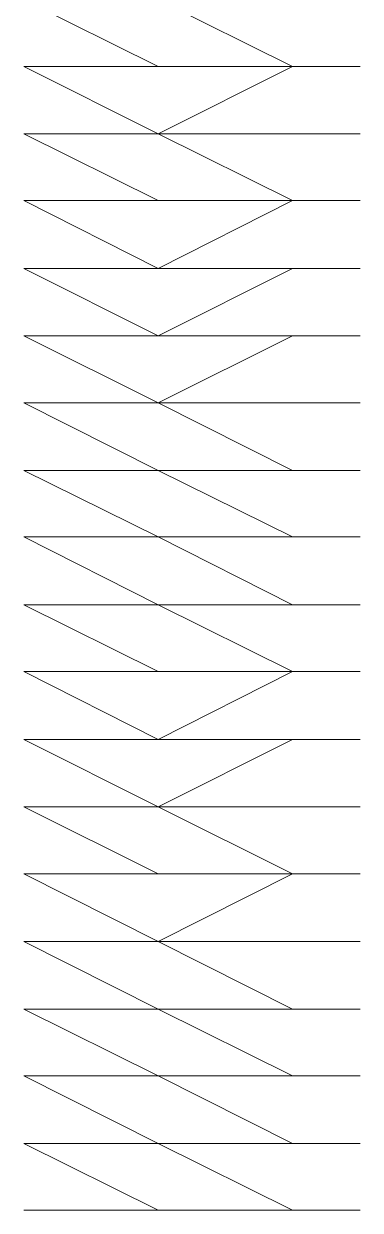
# Model space of a CAD drawing. Header units: millimetres. Extents: x 0 to 17945, y -132 to 1785.
# Drawn here: x 9906.799 to 9907.463, y 126.932 to 129.271 of the extents above; entities that cross this region are included whole.
import ezdxf

# ---------------------------------------------------------------- set-up
doc = ezdxf.new("R2010")
doc.units = ezdxf.units.MM

# ---------------------------------------------------------------- blocks, each defined once
blk = doc.blocks.new('TCR_GROWATT_40KTL3_X_FRONT')
at = {"color": 1, "lineweight": 9}
for points in [[(462.6219, 129.3183), (462.8868, 129.1863), (463.1519, 129.1863), (462.8868, 129.3183)], [(462.6219, 129.1863), (462.8868, 129.1863), (463.1519, 129.1863), (462.8868, 129.1863)], [(462.6219, 129.1863), (462.8868, 129.1863), (463.1519, 129.1863), (462.8868, 129.1863)], [(462.6219, 129.1863), (462.8868, 129.1863), (463.1519, 129.1863), (462.8868, 129.1863)], [(462.6219, 129.1863), (462.8868, 129.1863), (463.1519, 129.1863), (462.8868, 129.1863)], [(462.6219, 129.1863), (462.8868, 129.1863), (463.1519, 129.1863), (462.8868, 129.1863)], [(462.6219, 129.1863), (462.8868, 129.1863), (463.1519, 129.1863), (462.8868, 129.1863)], [(462.6219, 129.1863), (462.8868, 129.1863), (463.1519, 129.1863), (462.8868, 129.1863)], [(462.6219, 129.1863), (462.8868, 129.1863), (463.1519, 129.1863), (462.8868, 129.1863)], [(462.6219, 129.1863), (462.8868, 129.1863), (463.1519, 129.1863), (462.8868, 129.1863)], [(462.6219, 129.1863), (462.8868, 129.1863), (463.1519, 129.1863), (462.8868, 129.1863)], [(462.6219, 129.1863), (462.8868, 129.1863), (463.1519, 129.1863), (462.8868, 129.1863)], [(462.6219, 129.1863), (462.8868, 129.0534), (463.1519, 129.0534), (462.8868, 129.0534)], [(462.6219, 129.1863), (462.8868, 129.1863), (463.1519, 129.1863), (462.8868, 129.0534)], [(462.6219, 129.0534), (462.8868, 129.0534), (463.1519, 129.0534), (462.8868, 129.0534)], [(462.6219, 129.0534), (462.8868, 129.0534), (463.1519, 129.0534), (462.8868, 129.0534)], [(462.6219, 129.0534), (462.8868, 129.0534), (463.1519, 129.0534), (462.8868, 129.0534)], [(462.6219, 129.0534), (462.8868, 129.0534), (463.1519, 129.0534), (462.8868, 129.0534)], [(462.6219, 129.0534), (462.8868, 129.0534), (463.1519, 129.0534), (462.8868, 129.0534)], [(462.6219, 129.0534), (462.8868, 129.0534), (463.1519, 129.0534), (462.8868, 129.0534)], [(462.6219, 129.0534), (462.8868, 129.0534), (463.1519, 129.0534), (462.8868, 129.0534)], [(462.6219, 129.0534), (462.8868, 129.0534), (463.1519, 129.0534), (462.8868, 129.0534)], [(462.6219, 129.0534), (462.8868, 129.0534), (463.1519, 129.0534), (462.8868, 129.0534)], [(462.6219, 129.0534), (462.8868, 128.922), (463.1519, 128.922), (462.8868, 129.0534)], [(462.6219, 129.0534), (462.8868, 129.0534), (463.1519, 129.0534), (462.8868, 129.0534)], [(462.6219, 128.922), (462.8868, 128.922), (463.1519, 128.922), (462.8868, 128.922)], [(462.6219, 128.922), (462.8868, 128.922), (463.1519, 128.922), (462.8868, 128.922)], [(462.6219, 128.922), (462.8868, 128.922), (463.1519, 128.922), (462.8868, 128.922)], [(462.6219, 128.922), (462.8868, 128.922), (463.1519, 128.922), (462.8868, 128.922)], [(462.6219, 128.922), (462.8868, 128.922), (463.1519, 128.922), (462.8868, 128.922)], [(462.6219, 128.922), (462.8868, 128.922), (463.1519, 128.922), (462.8868, 128.922)], [(462.6219, 128.922), (462.8868, 128.922), (463.1519, 128.922), (462.8868, 128.922)], [(462.6219, 128.922), (462.8868, 128.922), (463.1519, 128.922), (462.8868, 128.922)], [(462.6219, 128.922), (462.8868, 128.922), (463.1519, 128.922), (462.8868, 128.922)], [(462.6219, 128.922), (462.8868, 128.922), (463.1519, 128.922), (462.8868, 128.922)], [(462.6219, 128.922), (462.8868, 128.7883), (463.1519, 128.7883), (462.8868, 128.7883)], [(462.6219, 128.922), (462.8868, 128.922), (463.1519, 128.922), (462.8868, 128.7883)], [(462.6219, 128.7883), (462.8868, 128.7883), (463.1519, 128.7883), (462.8868, 128.7883)], [(462.6219, 128.7883), (462.8868, 128.7883), (463.1519, 128.7883), (462.8868, 128.7883)], [(462.6219, 128.7883), (462.8868, 128.7883), (463.1519, 128.7883), (462.8868, 128.7883)], [(462.6219, 128.7883), (462.8868, 128.7883), (463.1519, 128.7883), (462.8868, 128.7883)], [(462.6219, 128.7883), (462.8868, 128.7883), (463.1519, 128.7883), (462.8868, 128.7883)], [(462.6219, 128.7883), (462.8868, 128.7883), (463.1519, 128.7883), (462.8868, 128.7883)], [(462.6219, 128.7883), (462.8868, 128.7883), (463.1519, 128.7883), (462.8868, 128.7883)], [(462.6219, 128.7883), (462.8868, 128.7883), (463.1519, 128.7883), (462.8868, 128.7883)], [(462.6219, 128.7883), (462.8868, 128.7883), (463.1519, 128.7883), (462.8868, 128.7883)], [(462.6219, 128.7883), (462.8868, 128.7883), (463.1519, 128.7883), (462.8868, 128.7883)], [(462.6219, 128.7883), (462.8868, 128.7883), (463.1519, 128.7883), (462.8868, 128.7883)], [(462.6219, 128.7883), (462.8868, 128.7883), (463.1519, 128.7883), (462.8868, 128.7883)], [(462.6219, 128.7883), (462.8868, 128.6554), (463.1519, 128.6554), (462.8868, 128.6554)], [(462.6219, 128.7883), (462.8868, 128.7883), (463.1519, 128.7883), (462.8868, 128.6554)], [(462.6219, 128.6554), (462.8868, 128.6554), (463.1519, 128.6554), (462.8868, 128.6554)], [(462.6219, 128.6554), (462.8868, 128.6554), (463.1519, 128.6554), (462.8868, 128.6554)], [(462.6219, 128.6554), (462.8868, 128.6554), (463.1519, 128.6554), (462.8868, 128.6554)], [(462.6219, 128.6554), (462.8868, 128.6554), (463.1519, 128.6554), (462.8868, 128.6554)], [(462.6219, 128.6554), (462.8868, 128.6554), (463.1519, 128.6554), (462.8868, 128.6554)], [(462.6219, 128.6554), (462.8868, 128.6554), (463.1519, 128.6554), (462.8868, 128.6554)], [(462.6219, 128.6554), (462.8868, 128.5234), (463.1519, 128.5234), (462.8868, 128.5234)], [(462.6219, 128.6554), (462.8868, 128.6554), (463.1519, 128.6554), (462.8868, 128.5234)], [(462.6219, 128.5234), (462.8868, 128.5234), (463.1519, 128.5234), (462.8868, 128.5234)], [(462.6219, 128.5234), (462.8868, 128.5234), (463.1519, 128.5234), (462.8868, 128.5234)], [(462.6219, 128.5234), (462.8868, 128.5234), (463.1519, 128.5234), (462.8868, 128.5234)], [(462.6219, 128.5234), (462.8868, 128.5234), (463.1519, 128.5234), (462.8868, 128.5234)], [(462.6219, 128.5234), (462.8868, 128.5234), (463.1519, 128.5234), (462.8868, 128.5234)], [(462.6219, 128.5234), (462.8868, 128.5234), (463.1519, 128.5234), (462.8868, 128.5234)], [(462.6219, 128.5234), (462.8868, 128.5234), (463.1519, 128.5234), (462.8868, 128.5234)], [(462.6219, 128.5234), (462.8868, 128.5234), (463.1519, 128.5234), (462.8868, 128.5234)], [(462.6219, 128.5234), (462.8868, 128.5234), (463.1519, 128.5234), (462.8868, 128.5234)], [(462.6219, 128.5234), (462.8868, 128.5234), (463.1519, 128.5234), (462.8868, 128.5234)], [(462.6219, 128.5234), (462.8868, 128.3902), (463.1519, 128.3902), (462.8868, 128.5234)], [(462.6219, 128.5234), (462.8868, 128.5234), (463.1519, 128.5234), (462.8868, 128.5234)], [(462.6219, 128.3902), (462.8868, 128.3902), (463.1519, 128.3902), (462.8868, 128.3902)], [(462.6219, 128.3902), (462.8868, 128.3902), (463.1519, 128.3902), (462.8868, 128.3902)], [(462.6219, 128.3902), (462.8868, 128.3902), (463.1519, 128.3902), (462.8868, 128.3902)], [(462.6219, 128.3902), (462.8868, 128.3902), (463.1519, 128.3902), (462.8868, 128.3902)], [(462.6219, 128.3902), (462.8868, 128.3902), (463.1519, 128.3902), (462.8868, 128.3902)], [(462.6219, 128.3902), (462.8868, 128.3902), (463.1519, 128.3902), (462.8868, 128.3902)], [(462.6219, 128.3902), (462.8868, 128.3902), (463.1519, 128.3902), (462.8868, 128.3902)], [(462.6219, 128.3902), (462.8868, 128.3902), (463.1519, 128.3902), (462.8868, 128.3902)], [(462.6219, 128.3902), (462.8868, 128.3902), (463.1519, 128.3902), (462.8868, 128.3902)], [(462.6219, 128.3902), (462.8868, 128.3902), (463.1519, 128.3902), (462.8868, 128.3902)], [(462.6219, 128.3902), (462.8868, 128.3902), (463.1519, 128.3902), (462.8868, 128.3902)], [(462.6219, 128.3902), (462.8868, 128.3902), (463.1519, 128.3902), (462.8868, 128.3902)], [(462.6219, 128.3902), (462.8868, 128.3902), (463.1519, 128.3902), (462.8868, 128.3902)], [(462.6219, 128.3902), (462.8868, 128.3902), (463.1519, 128.3902), (462.8868, 128.3902)], [(462.6219, 128.3902), (462.8868, 128.2591), (463.1519, 128.2591), (462.8868, 128.3902)], [(462.6219, 128.3902), (462.8868, 128.3902), (463.1519, 128.3902), (462.8868, 128.3902)], [(462.6219, 128.2591), (462.8868, 128.2591), (463.1519, 128.2591), (462.8868, 128.2591)], [(462.6219, 128.2591), (462.8868, 128.2591), (463.1519, 128.2591), (462.8868, 128.2591)], [(462.6219, 128.2591), (462.8868, 128.2591), (463.1519, 128.2591), (462.8868, 128.2591)], [(462.6219, 128.2591), (462.8868, 128.2591), (463.1519, 128.2591), (462.8868, 128.2591)], [(462.6219, 128.2591), (462.8868, 128.2591), (463.1519, 128.2591), (462.8868, 128.2591)], [(462.6219, 128.2591), (462.8868, 128.2591), (463.1519, 128.2591), (462.8868, 128.2591)], [(462.6219, 128.2591), (462.8868, 128.2591), (463.1519, 128.2591), (462.8868, 128.2591)], [(462.6219, 128.2591), (462.8868, 128.2591), (463.1519, 128.2591), (462.8868, 128.2591)], [(462.6219, 128.2591), (462.8868, 128.2591), (463.1519, 128.2591), (462.8868, 128.2591)], [(462.6219, 128.2591), (462.8868, 128.2591), (463.1519, 128.2591), (462.8868, 128.2591)], [(462.6219, 128.2591), (462.8868, 128.2591), (463.1519, 128.2591), (462.8868, 128.2591)], [(462.6219, 128.2591), (462.8868, 128.2591), (463.1519, 128.2591), (462.8868, 128.2591)], [(462.6219, 128.2591), (462.8868, 128.1253), (463.1519, 128.1253), (462.8868, 128.2591)], [(462.6219, 128.2591), (462.8868, 128.2591), (463.1519, 128.2591), (462.8868, 128.2591)], [(462.6219, 128.1253), (462.8868, 128.1253), (463.1519, 128.1253), (462.8868, 128.1253)], [(462.6219, 128.1253), (462.8868, 128.1253), (463.1519, 128.1253), (462.8868, 128.1253)], [(462.6219, 128.1253), (462.8868, 128.1253), (463.1519, 128.1253), (462.8868, 128.1253)], [(462.6219, 128.1253), (462.8868, 128.1253), (463.1519, 128.1253), (462.8868, 128.1253)], [(462.6219, 128.1253), (462.8868, 128.1253), (463.1519, 128.1253), (462.8868, 128.1253)], [(462.6219, 128.1253), (462.8868, 128.1253), (463.1519, 128.1253), (462.8868, 128.1253)], [(462.6219, 128.1253), (462.8868, 128.1253), (463.1519, 128.1253), (462.8868, 128.1253)], [(462.6219, 128.1253), (462.8868, 128.1253), (463.1519, 128.1253), (462.8868, 128.1253)], [(462.6219, 128.1253), (462.8868, 127.994), (463.1519, 127.994), (462.8868, 128.1253)], [(462.6219, 128.1253), (462.8868, 128.1253), (463.1519, 128.1253), (462.8868, 128.1253)], [(462.6219, 127.994), (462.8868, 127.994), (463.1519, 127.994), (462.8868, 127.994)], [(462.6219, 127.994), (462.8868, 127.994), (463.1519, 127.994), (462.8868, 127.994)], [(462.6219, 127.994), (462.8868, 127.994), (463.1519, 127.994), (462.8868, 127.994)], [(462.6219, 127.994), (462.8868, 127.994), (463.1519, 127.994), (462.8868, 127.994)], [(462.6219, 127.994), (462.8868, 127.994), (463.1519, 127.994), (462.8868, 127.994)], [(462.6219, 127.994), (462.8868, 127.994), (463.1519, 127.994), (462.8868, 127.994)], [(462.6219, 127.994), (462.8868, 127.994), (463.1519, 127.994), (462.8868, 127.994)], [(462.6219, 127.994), (462.8868, 127.994), (463.1519, 127.994), (462.8868, 127.994)], [(462.6219, 127.994), (462.8868, 127.994), (463.1519, 127.994), (462.8868, 127.994)], [(462.6219, 127.994), (462.8868, 127.994), (463.1519, 127.994), (462.8868, 127.994)], [(462.6219, 127.994), (462.8868, 127.994), (463.1519, 127.994), (462.8868, 127.994)], [(462.6219, 127.994), (462.8868, 127.994), (463.1519, 127.994), (462.8868, 127.994)], [(462.6219, 127.994), (462.8868, 127.994), (463.1519, 127.994), (462.8868, 127.994)], [(462.6219, 127.994), (462.8868, 127.8602), (463.1519, 127.8602), (462.8868, 127.8602)], [(462.6219, 127.994), (462.8868, 127.994), (463.1519, 127.994), (462.8868, 127.8602)], [(462.6219, 127.8602), (462.8868, 127.8602), (463.1519, 127.8602), (462.8868, 127.8602)], [(462.6219, 127.8602), (462.8868, 127.8602), (463.1519, 127.8602), (462.8868, 127.8602)], [(462.6219, 127.8602), (462.8868, 127.8602), (463.1519, 127.8602), (462.8868, 127.8602)], [(462.6219, 127.8602), (462.8868, 127.8602), (463.1519, 127.8602), (462.8868, 127.8602)], [(462.6219, 127.8602), (462.8868, 127.8602), (463.1519, 127.8602), (462.8868, 127.8602)], [(462.6219, 127.8602), (462.8868, 127.8602), (463.1519, 127.8602), (462.8868, 127.8602)], [(462.6219, 127.8602), (462.8868, 127.8602), (463.1519, 127.8602), (462.8868, 127.8602)], [(462.6219, 127.8602), (462.8868, 127.8602), (463.1519, 127.8602), (462.8868, 127.8602)], [(462.6219, 127.8602), (462.8868, 127.8602), (463.1519, 127.8602), (462.8868, 127.8602)], [(462.6219, 127.8602), (462.8868, 127.8602), (463.1519, 127.8602), (462.8868, 127.8602)], [(462.6219, 127.8602), (462.8868, 127.8602), (463.1519, 127.8602), (462.8868, 127.8602)], [(462.6219, 127.8602), (462.8868, 127.8602), (463.1519, 127.8602), (462.8868, 127.8602)], [(462.6219, 127.8602), (462.8868, 127.8602), (463.1519, 127.8602), (462.8868, 127.8602)], [(462.6219, 127.8602), (462.8868, 127.7273), (463.1519, 127.7273), (462.8868, 127.7273)], [(462.6219, 127.8602), (462.8868, 127.8602), (463.1519, 127.8602), (462.8868, 127.7273)], [(462.6219, 127.7273), (462.8868, 127.7273), (463.1519, 127.7273), (462.8868, 127.7273)], [(462.6219, 127.7273), (462.8868, 127.7273), (463.1519, 127.7273), (462.8868, 127.7273)], [(462.6219, 127.7273), (462.8868, 127.7273), (463.1519, 127.7273), (462.8868, 127.7273)], [(462.6219, 127.7273), (462.8868, 127.7273), (463.1519, 127.7273), (462.8868, 127.7273)], [(462.6219, 127.7273), (462.8868, 127.7273), (463.1519, 127.7273), (462.8868, 127.7273)], [(462.6219, 127.7273), (462.8868, 127.7273), (463.1519, 127.7273), (462.8868, 127.7273)], [(462.6219, 127.7273), (462.8868, 127.5953), (463.1519, 127.5953), (462.8868, 127.7273)], [(462.6219, 127.7273), (462.8868, 127.7273), (463.1519, 127.7273), (462.8868, 127.7273)], [(462.6219, 127.5953), (462.8868, 127.5953), (463.1519, 127.5953), (462.8868, 127.5953)], [(462.6219, 127.5953), (462.8868, 127.5953), (463.1519, 127.5953), (462.8868, 127.5953)], [(462.6219, 127.5953), (462.8868, 127.5953), (463.1519, 127.5953), (462.8868, 127.5953)], [(462.6219, 127.5953), (462.8868, 127.5953), (463.1519, 127.5953), (462.8868, 127.5953)], [(462.6219, 127.5953), (462.8868, 127.5953), (463.1519, 127.5953), (462.8868, 127.5953)], [(462.6219, 127.5953), (462.8868, 127.5953), (463.1519, 127.5953), (462.8868, 127.5953)], [(462.6219, 127.5953), (462.8868, 127.5953), (463.1519, 127.5953), (462.8868, 127.5953)], [(462.6219, 127.5953), (462.8868, 127.5953), (463.1519, 127.5953), (462.8868, 127.5953)], [(462.6219, 127.5953), (462.8868, 127.5953), (463.1519, 127.5953), (462.8868, 127.5953)], [(462.6219, 127.5953), (462.8868, 127.5953), (463.1519, 127.5953), (462.8868, 127.5953)], [(462.6219, 127.5953), (462.8868, 127.4621), (463.1519, 127.4621), (462.8868, 127.4621)], [(462.6219, 127.5953), (462.8868, 127.5953), (463.1519, 127.5953), (462.8868, 127.4621)], [(462.6219, 127.4621), (462.8868, 127.4621), (463.1519, 127.4621), (462.8868, 127.4621)], [(462.6219, 127.4621), (462.8868, 127.4621), (463.1519, 127.4621), (462.8868, 127.4621)], [(462.6219, 127.4621), (462.8868, 127.4621), (463.1519, 127.4621), (462.8868, 127.4621)], [(462.6219, 127.4621), (462.8868, 127.4621), (463.1519, 127.4621), (462.8868, 127.4621)], [(462.6219, 127.4621), (462.8868, 127.4621), (463.1519, 127.4621), (462.8868, 127.4621)], [(462.6219, 127.4621), (462.8868, 127.4621), (463.1519, 127.4621), (462.8868, 127.4621)], [(462.6219, 127.4621), (462.8868, 127.4621), (463.1519, 127.4621), (462.8868, 127.4621)], [(462.6219, 127.4621), (462.8868, 127.3284), (463.1519, 127.3284), (462.8868, 127.4621)], [(462.6219, 127.4621), (462.8868, 127.4621), (463.1519, 127.4621), (462.8868, 127.4621)], [(462.6219, 127.3284), (462.8868, 127.3284), (463.1519, 127.3284), (462.8868, 127.3284)], [(462.6219, 127.3284), (462.8868, 127.3284), (463.1519, 127.3284), (462.8868, 127.3284)], [(462.6219, 127.3284), (462.8868, 127.3284), (463.1519, 127.3284), (462.8868, 127.3284)], [(462.6219, 127.3284), (462.8868, 127.3284), (463.1519, 127.3284), (462.8868, 127.3284)], [(462.6219, 127.3284), (462.8868, 127.3284), (463.1519, 127.3284), (462.8868, 127.3284)], [(462.6219, 127.3284), (462.8868, 127.3284), (463.1519, 127.3284), (462.8868, 127.3284)], [(462.6219, 127.3284), (462.8868, 127.3284), (463.1519, 127.3284), (462.8868, 127.3284)], [(462.6219, 127.3284), (462.8868, 127.3284), (463.1519, 127.3284), (462.8868, 127.3284)], [(462.6219, 127.3284), (462.8868, 127.3284), (463.1519, 127.3284), (462.8868, 127.3284)], [(462.6219, 127.3284), (462.8868, 127.3284), (463.1519, 127.3284), (462.8868, 127.3284)], [(462.6219, 127.3284), (462.8868, 127.1973), (463.1519, 127.1973), (462.8868, 127.3284)], [(462.6219, 127.3284), (462.8868, 127.3284), (463.1519, 127.3284), (462.8868, 127.3284)], [(462.6219, 127.1973), (462.8868, 127.1973), (463.1519, 127.1973), (462.8868, 127.1973)], [(462.6219, 127.1973), (462.8868, 127.1973), (463.1519, 127.1973), (462.8868, 127.1973)], [(462.6219, 127.1973), (462.8868, 127.1973), (463.1519, 127.1973), (462.8868, 127.1973)], [(462.6219, 127.1973), (462.8868, 127.1973), (463.1519, 127.1973), (462.8868, 127.1973)], [(462.6219, 127.1973), (462.8868, 127.1973), (463.1519, 127.1973), (462.8868, 127.1973)], [(462.6219, 127.1973), (462.8868, 127.1973), (463.1519, 127.1973), (462.8868, 127.1973)], [(462.6219, 127.1973), (462.8868, 127.1973), (463.1519, 127.1973), (462.8868, 127.1973)], [(462.6219, 127.1973), (462.8868, 127.1973), (463.1519, 127.1973), (462.8868, 127.1973)], [(462.6219, 127.1973), (462.8868, 127.1973), (463.1519, 127.1973), (462.8868, 127.1973)], [(462.6219, 127.1973), (462.8868, 127.1973), (463.1519, 127.1973), (462.8868, 127.1973)], [(462.6219, 127.1973), (462.8868, 127.1973), (463.1519, 127.1973), (462.8868, 127.1973)], [(462.6219, 127.1973), (462.8868, 127.0635), (463.1519, 127.0635), (462.8868, 127.1973)], [(462.6219, 127.1973), (462.8868, 127.1973), (463.1519, 127.1973), (462.8868, 127.1973)], [(462.6219, 127.0635), (462.8868, 127.0635), (463.1519, 127.0635), (462.8868, 127.0635)], [(462.6219, 127.0635), (462.8868, 127.0635), (463.1519, 127.0635), (462.8868, 127.0635)], [(462.6219, 127.0635), (462.8868, 127.0635), (463.1519, 127.0635), (462.8868, 127.0635)], [(462.6219, 127.0635), (462.8868, 127.0635), (463.1519, 127.0635), (462.8868, 127.0635)], [(462.6219, 127.0635), (462.8868, 127.0635), (463.1519, 127.0635), (462.8868, 127.0635)], [(462.6219, 127.0635), (462.8868, 127.0635), (463.1519, 127.0635), (462.8868, 127.0635)], [(462.6219, 127.0635), (462.8868, 127.0635), (463.1519, 127.0635), (462.8868, 127.0635)], [(462.6219, 127.0635), (462.8868, 127.0635), (463.1519, 127.0635), (462.8868, 127.0635)], [(462.6219, 127.0635), (462.8868, 127.0635), (463.1519, 127.0635), (462.8868, 127.0635)], [(462.6219, 127.0635), (462.8868, 127.0635), (463.1519, 127.0635), (462.8868, 127.0635)], [(462.6219, 127.0635), (462.8868, 127.0635), (463.1519, 127.0635), (462.8868, 127.0635)], [(462.6219, 127.0635), (462.8868, 127.0635), (463.1519, 127.0635), (462.8868, 127.0635)], [(462.6219, 127.0635), (462.8868, 126.9321), (463.1519, 126.9321), (462.8868, 127.0635)], [(462.6219, 127.0635), (462.8868, 127.0635), (463.1519, 127.0635), (462.8868, 127.0635)], [(462.6219, 126.9321), (462.8868, 126.9321), (463.1519, 126.9321), (462.8868, 126.9321)], [(462.6219, 126.9321), (462.8868, 126.9321), (463.1519, 126.9321), (462.8868, 126.9321)]]:
    blk.add_lwpolyline(points, close=True, dxfattribs=at)
for points in [[(462.6219, 129.1863), (462.8868, 129.1863), (463.1519, 129.1863), (463.2857, 129.1863)], [(463.2857, 129.1863), (463.0206, 129.1863), (462.7539, 129.1863), (462.6219, 129.1863)], [(462.6219, 129.1863), (462.8868, 129.1863), (463.1519, 129.1863), (463.2857, 129.1863)], [(463.2857, 129.1863), (463.0206, 129.1863), (462.7539, 129.1863), (462.6219, 129.1863)], [(462.6219, 129.1863), (462.8868, 129.1863), (463.1519, 129.1863), (463.2857, 129.1863)], [(463.2857, 129.1863), (463.0206, 129.1863), (462.7539, 129.1863), (462.6219, 129.1863)], [(462.6219, 129.1863), (462.8868, 129.1863), (463.1519, 129.1863), (463.2857, 129.1863)], [(463.2857, 129.1863), (463.0206, 129.1863), (462.7539, 129.1863), (462.6219, 129.1863)], [(462.6219, 129.1863), (462.8868, 129.1863), (463.1519, 129.1863), (463.2857, 129.1863)], [(463.2857, 129.1863), (463.0206, 129.1863), (462.7539, 129.1863), (462.6219, 129.1863)], [(462.6219, 129.1863), (462.8868, 129.1863), (463.1519, 129.1863), (463.2857, 129.1863)], [(463.2857, 129.1863), (463.0206, 129.1863), (462.7539, 129.1863), (462.6219, 129.1863)], [(462.6219, 129.1863), (462.8868, 129.1863), (463.1519, 129.1863), (463.2857, 129.1863)], [(463.2857, 129.1863), (463.0206, 129.1863), (462.7539, 129.1863), (462.6219, 129.1863)], [(462.6219, 129.1863), (462.8868, 129.1863), (463.1519, 129.1863), (463.2857, 129.1863)], [(463.2857, 129.1863), (463.0206, 129.1863), (462.7539, 129.1863), (462.6219, 129.1863)], [(462.6219, 129.1863), (462.8868, 129.1863), (463.1519, 129.1863), (463.2857, 129.1863)], [(463.2857, 129.1863), (463.0206, 129.1863), (462.7539, 129.1863), (462.6219, 129.1863)], [(462.6219, 129.0534), (462.8868, 129.0534), (463.1519, 129.0534), (463.2857, 129.0534)], [(463.2857, 129.0534), (463.0206, 129.0534), (462.7539, 129.0534), (462.6219, 129.0534)], [(462.6219, 129.0534), (462.8868, 129.0534), (463.1519, 129.0534), (463.2857, 129.0534)], [(463.2857, 129.0534), (463.0206, 129.0534), (462.7539, 129.0534), (462.6219, 129.0534)], [(462.6219, 129.0534), (462.8868, 129.0534), (463.1519, 129.0534), (463.2857, 129.0534)], [(463.2857, 129.0534), (463.0206, 129.0534), (462.7539, 129.0534), (462.6219, 129.0534)], [(462.6219, 129.0534), (462.8868, 129.0534), (463.1519, 129.0534), (463.2857, 129.0534)], [(463.2857, 129.0534), (463.0206, 129.0534), (462.7539, 129.0534), (462.6219, 129.0534)], [(462.6219, 129.0534), (462.8868, 129.0534), (463.1519, 129.0534), (463.2857, 129.0534)], [(463.2857, 129.0534), (463.0206, 129.0534), (462.7539, 129.0534), (462.6219, 129.0534)], [(462.6219, 128.922), (462.8868, 128.922), (463.1519, 128.922), (463.2857, 128.922)], [(463.2857, 128.922), (463.0206, 128.922), (462.7539, 128.922), (462.6219, 128.922)], [(462.6219, 128.922), (462.8868, 128.922), (463.1519, 128.922), (463.2857, 128.922)], [(463.2857, 128.922), (463.0206, 128.922), (462.7539, 128.922), (462.6219, 128.922)], [(462.6219, 128.922), (462.8868, 128.922), (463.1519, 128.922), (463.2857, 128.922)], [(463.2857, 128.922), (463.0206, 128.922), (462.7539, 128.922), (462.6219, 128.922)], [(462.6219, 128.922), (462.8868, 128.922), (463.1519, 128.922), (463.2857, 128.922)], [(463.2857, 128.922), (463.0206, 128.922), (462.7539, 128.922), (462.6219, 128.922)], [(462.6219, 128.922), (462.8868, 128.922), (463.1519, 128.922), (463.2857, 128.922)], [(463.2857, 128.922), (463.0206, 128.922), (462.7539, 128.922), (462.6219, 128.922)], [(462.6219, 128.922), (462.8868, 128.922), (463.1519, 128.922), (463.2857, 128.922)], [(463.2857, 128.922), (463.0206, 128.922), (462.7539, 128.922), (462.6219, 128.922)], [(462.6219, 128.7883), (462.8868, 128.7883), (463.1519, 128.7883), (463.2857, 128.7883)], [(463.2857, 128.7883), (463.0206, 128.7883), (462.7539, 128.7883), (462.6219, 128.7883)], [(462.6219, 128.7883), (462.8868, 128.7883), (463.1519, 128.7883), (463.2857, 128.7883)], [(463.2857, 128.7883), (463.0206, 128.7883), (462.7539, 128.7883), (462.6219, 128.7883)], [(462.6219, 128.7883), (462.8868, 128.7883), (463.1519, 128.7883), (463.2857, 128.7883)], [(463.2857, 128.7883), (463.0206, 128.7883), (462.7539, 128.7883), (462.6219, 128.7883)], [(462.6219, 128.7883), (462.8868, 128.7883), (463.1519, 128.7883), (463.2857, 128.7883)], [(463.2857, 128.7883), (463.0206, 128.7883), (462.7539, 128.7883), (462.6219, 128.7883)], [(462.6219, 128.7883), (462.8868, 128.7883), (463.1519, 128.7883), (463.2857, 128.7883)], [(463.2857, 128.7883), (463.0206, 128.7883), (462.7539, 128.7883), (462.6219, 128.7883)], [(462.6219, 128.7883), (462.8868, 128.7883), (463.1519, 128.7883), (463.2857, 128.7883)], [(463.2857, 128.7883), (463.0206, 128.7883), (462.7539, 128.7883), (462.6219, 128.7883)], [(462.6219, 128.7883), (462.8868, 128.7883), (463.1519, 128.7883), (463.2857, 128.7883)], [(463.2857, 128.7883), (463.0206, 128.7883), (462.7539, 128.7883), (462.6219, 128.7883)], [(462.6219, 128.7883), (462.8868, 128.7883), (463.1519, 128.7883), (463.2857, 128.7883)], [(463.2857, 128.7883), (463.0206, 128.7883), (462.7539, 128.7883), (462.6219, 128.7883)], [(462.6219, 128.6554), (462.8868, 128.6554), (463.1519, 128.6554), (463.2857, 128.6554)], [(463.2857, 128.6554), (463.0206, 128.6554), (462.7539, 128.6554), (462.6219, 128.6554)], [(462.6219, 128.6554), (462.8868, 128.6554), (463.1519, 128.6554), (463.2857, 128.6554)], [(463.2857, 128.6554), (463.0206, 128.6554), (462.7539, 128.6554), (462.6219, 128.6554)], [(462.6219, 128.6554), (462.8868, 128.6554), (463.1519, 128.6554), (463.2857, 128.6554)], [(463.2857, 128.6554), (463.0206, 128.6554), (462.7539, 128.6554), (462.6219, 128.6554)], [(462.6219, 128.6554), (462.8868, 128.6554), (463.1519, 128.6554), (463.2857, 128.6554)], [(463.2857, 128.6554), (463.0206, 128.6554), (462.7539, 128.6554), (462.6219, 128.6554)], [(462.6219, 128.6554), (462.8868, 128.6554), (463.1519, 128.6554), (463.2857, 128.6554)], [(463.2857, 128.6554), (463.0206, 128.6554), (462.7539, 128.6554), (462.6219, 128.6554)], [(462.6219, 128.6554), (462.8868, 128.6554), (463.1519, 128.6554), (463.2857, 128.6554)], [(463.2857, 128.6554), (463.0206, 128.6554), (462.7539, 128.6554), (462.6219, 128.6554)], [(462.6219, 128.5234), (462.8868, 128.5234), (463.1519, 128.5234), (463.2857, 128.5234)], [(463.2857, 128.5234), (463.0206, 128.5234), (462.7539, 128.5234), (462.6219, 128.5234)], [(462.6219, 128.5234), (462.8868, 128.5234), (463.1519, 128.5234), (463.2857, 128.5234)], [(463.2857, 128.5234), (463.0206, 128.5234), (462.7539, 128.5234), (462.6219, 128.5234)], [(462.6219, 128.5234), (462.8868, 128.5234), (463.1519, 128.5234), (463.2857, 128.5234)], [(463.2857, 128.5234), (463.0206, 128.5234), (462.7539, 128.5234), (462.6219, 128.5234)], [(462.6219, 128.5234), (462.8868, 128.5234), (463.1519, 128.5234), (463.2857, 128.5234)], [(463.2857, 128.5234), (463.0206, 128.5234), (462.7539, 128.5234), (462.6219, 128.5234)], [(462.6219, 128.3902), (462.8868, 128.3902), (463.1519, 128.3902), (463.2857, 128.3902)], [(463.2857, 128.3902), (463.0206, 128.3902), (462.7539, 128.3902), (462.6219, 128.3902)], [(462.6219, 128.3902), (462.8868, 128.3902), (463.1519, 128.3902), (463.2857, 128.3902)], [(463.2857, 128.3902), (463.0206, 128.3902), (462.7539, 128.3902), (462.6219, 128.3902)], [(462.6219, 128.3902), (462.8868, 128.3902), (463.1519, 128.3902), (463.2857, 128.3902)], [(463.2857, 128.3902), (463.0206, 128.3902), (462.7539, 128.3902), (462.6219, 128.3902)], [(462.6219, 128.3902), (462.8868, 128.3902), (463.1519, 128.3902), (463.2857, 128.3902)], [(463.2857, 128.3902), (463.0206, 128.3902), (462.7539, 128.3902), (462.6219, 128.3902)], [(462.6219, 128.2591), (462.8868, 128.2591), (463.1519, 128.2591), (463.2857, 128.2591)], [(463.2857, 128.2591), (463.0206, 128.2591), (462.7539, 128.2591), (462.6219, 128.2591)], [(462.6219, 128.2591), (462.8868, 128.2591), (463.1519, 128.2591), (463.2857, 128.2591)], [(463.2857, 128.2591), (463.0206, 128.2591), (462.7539, 128.2591), (462.6219, 128.2591)], [(462.6219, 128.2591), (462.8868, 128.2591), (463.1519, 128.2591), (463.2857, 128.2591)], [(463.2857, 128.2591), (463.0206, 128.2591), (462.7539, 128.2591), (462.6219, 128.2591)], [(462.6219, 128.2591), (462.8868, 128.2591), (463.1519, 128.2591), (463.2857, 128.2591)], [(463.2857, 128.2591), (463.0206, 128.2591), (462.7539, 128.2591), (462.6219, 128.2591)], [(462.6219, 128.1253), (462.8868, 128.1253), (463.1519, 128.1253), (463.2857, 128.1253)], [(463.2857, 128.1253), (463.0206, 128.1253), (462.7539, 128.1253), (462.6219, 128.1253)], [(462.6219, 128.1253), (462.8868, 128.1253), (463.1519, 128.1253), (463.2857, 128.1253)], [(463.2857, 128.1253), (463.0206, 128.1253), (462.7539, 128.1253), (462.6219, 128.1253)], [(462.6219, 128.1253), (462.8868, 128.1253), (463.1519, 128.1253), (463.2857, 128.1253)], [(463.2857, 128.1253), (463.0206, 128.1253), (462.7539, 128.1253), (462.6219, 128.1253)], [(462.6219, 128.1253), (462.8868, 128.1253), (463.1519, 128.1253), (463.2857, 128.1253)], [(463.2857, 128.1253), (463.0206, 128.1253), (462.7539, 128.1253), (462.6219, 128.1253)], [(462.6219, 128.1253), (462.8868, 128.1253), (463.1519, 128.1253), (463.2857, 128.1253)], [(463.2857, 128.1253), (463.0206, 128.1253), (462.7539, 128.1253), (462.6219, 128.1253)], [(462.6219, 128.1253), (462.8868, 128.1253), (463.1519, 128.1253), (463.2857, 128.1253)], [(463.2857, 128.1253), (463.0206, 128.1253), (462.7539, 128.1253), (462.6219, 128.1253)], [(462.6219, 128.1253), (462.8868, 128.1253), (463.1519, 128.1253), (463.2857, 128.1253)], [(463.2857, 128.1253), (463.0206, 128.1253), (462.7539, 128.1253), (462.6219, 128.1253)], [(462.6219, 128.1253), (462.8868, 128.1253), (463.1519, 128.1253), (463.2857, 128.1253)], [(463.2857, 128.1253), (463.0206, 128.1253), (462.7539, 128.1253), (462.6219, 128.1253)], [(462.6219, 127.994), (462.8868, 127.994), (463.1519, 127.994), (463.2857, 127.994)], [(463.2857, 127.994), (463.0206, 127.994), (462.7539, 127.994), (462.6219, 127.994)], [(462.6219, 127.994), (462.8868, 127.994), (463.1519, 127.994), (463.2857, 127.994)], [(463.2857, 127.994), (463.0206, 127.994), (462.7539, 127.994), (462.6219, 127.994)], [(462.6219, 127.994), (462.8868, 127.994), (463.1519, 127.994), (463.2857, 127.994)], [(463.2857, 127.994), (463.0206, 127.994), (462.7539, 127.994), (462.6219, 127.994)], [(462.6219, 127.994), (462.8868, 127.994), (463.1519, 127.994), (463.2857, 127.994)], [(463.2857, 127.994), (463.0206, 127.994), (462.7539, 127.994), (462.6219, 127.994)], [(462.6219, 127.994), (462.8868, 127.994), (463.1519, 127.994), (463.2857, 127.994)], [(463.2857, 127.994), (463.0206, 127.994), (462.7539, 127.994), (462.6219, 127.994)], [(462.6219, 127.994), (462.8868, 127.994), (463.1519, 127.994), (463.2857, 127.994)], [(463.2857, 127.994), (463.0206, 127.994), (462.7539, 127.994), (462.6219, 127.994)], [(462.6219, 127.994), (462.8868, 127.994), (463.1519, 127.994), (463.2857, 127.994)], [(463.2857, 127.994), (463.0206, 127.994), (462.7539, 127.994), (462.6219, 127.994)], [(462.6219, 127.994), (462.8868, 127.994), (463.1519, 127.994), (463.2857, 127.994)], [(463.2857, 127.994), (463.0206, 127.994), (462.7539, 127.994), (462.6219, 127.994)], [(462.6219, 127.994), (462.8868, 127.994), (463.1519, 127.994), (463.2857, 127.994)], [(463.2857, 127.994), (463.0206, 127.994), (462.7539, 127.994), (462.6219, 127.994)], [(462.6219, 127.994), (462.8868, 127.994), (463.1519, 127.994), (463.2857, 127.994)], [(463.2857, 127.994), (463.0206, 127.994), (462.7539, 127.994), (462.6219, 127.994)], [(462.6219, 127.994), (462.8868, 127.994), (463.1519, 127.994), (463.2857, 127.994)], [(463.2857, 127.994), (463.0206, 127.994), (462.7539, 127.994), (462.6219, 127.994)], [(462.6219, 127.8602), (462.8868, 127.8602), (463.1519, 127.8602), (463.2857, 127.8602)], [(463.2857, 127.8602), (463.0206, 127.8602), (462.7539, 127.8602), (462.6219, 127.8602)], [(462.6219, 127.8602), (462.8868, 127.8602), (463.1519, 127.8602), (463.2857, 127.8602)], [(463.2857, 127.8602), (463.0206, 127.8602), (462.7539, 127.8602), (462.6219, 127.8602)], [(462.6219, 127.8602), (462.8868, 127.8602), (463.1519, 127.8602), (463.2857, 127.8602)], [(463.2857, 127.8602), (463.0206, 127.8602), (462.7539, 127.8602), (462.6219, 127.8602)], [(462.6219, 127.8602), (462.8868, 127.8602), (463.1519, 127.8602), (463.2857, 127.8602)], [(463.2857, 127.8602), (463.0206, 127.8602), (462.7539, 127.8602), (462.6219, 127.8602)], [(462.6219, 127.8602), (462.8868, 127.8602), (463.1519, 127.8602), (463.2857, 127.8602)], [(463.2857, 127.8602), (463.0206, 127.8602), (462.7539, 127.8602), (462.6219, 127.8602)], [(462.6219, 127.8602), (462.8868, 127.8602), (463.1519, 127.8602), (463.2857, 127.8602)], [(463.2857, 127.8602), (463.0206, 127.8602), (462.7539, 127.8602), (462.6219, 127.8602)], [(462.6219, 127.8602), (462.8868, 127.8602), (463.1519, 127.8602), (463.2857, 127.8602)], [(463.2857, 127.8602), (463.0206, 127.8602), (462.7539, 127.8602), (462.6219, 127.8602)], [(462.6219, 127.8602), (462.8868, 127.8602), (463.1519, 127.8602), (463.2857, 127.8602)], [(463.2857, 127.8602), (463.0206, 127.8602), (462.7539, 127.8602), (462.6219, 127.8602)], [(462.6219, 127.8602), (462.8868, 127.8602), (463.1519, 127.8602), (463.2857, 127.8602)], [(463.2857, 127.8602), (463.0206, 127.8602), (462.7539, 127.8602), (462.6219, 127.8602)], [(462.6219, 127.8602), (462.8868, 127.8602), (463.1519, 127.8602), (463.2857, 127.8602)], [(463.2857, 127.8602), (463.0206, 127.8602), (462.7539, 127.8602), (462.6219, 127.8602)], [(462.6219, 127.8602), (462.8868, 127.8602), (463.1519, 127.8602), (463.2857, 127.8602)], [(463.2857, 127.8602), (463.0206, 127.8602), (462.7539, 127.8602), (462.6219, 127.8602)], [(462.6219, 127.8602), (462.8868, 127.8602), (463.1519, 127.8602), (463.2857, 127.8602)], [(463.2857, 127.8602), (463.0206, 127.8602), (462.7539, 127.8602), (462.6219, 127.8602)], [(462.6219, 127.8602), (462.8868, 127.8602), (463.1519, 127.8602), (463.2857, 127.8602)], [(463.2857, 127.8602), (463.0206, 127.8602), (462.7539, 127.8602), (462.6219, 127.8602)], [(462.6219, 127.7273), (462.8868, 127.7273), (463.1519, 127.7273), (463.2857, 127.7273)], [(463.2857, 127.7273), (463.0206, 127.7273), (462.7539, 127.7273), (462.6219, 127.7273)], [(462.6219, 127.7273), (462.8868, 127.7273), (463.1519, 127.7273), (463.2857, 127.7273)], [(463.2857, 127.7273), (463.0206, 127.7273), (462.7539, 127.7273), (462.6219, 127.7273)], [(462.6219, 127.7273), (462.8868, 127.7273), (463.1519, 127.7273), (463.2857, 127.7273)], [(463.2857, 127.7273), (463.0206, 127.7273), (462.7539, 127.7273), (462.6219, 127.7273)], [(462.6219, 127.7273), (462.8868, 127.7273), (463.1519, 127.7273), (463.2857, 127.7273)], [(463.2857, 127.7273), (463.0206, 127.7273), (462.7539, 127.7273), (462.6219, 127.7273)], [(462.6219, 127.7273), (462.8868, 127.7273), (463.1519, 127.7273), (463.2857, 127.7273)], [(463.2857, 127.7273), (463.0206, 127.7273), (462.7539, 127.7273), (462.6219, 127.7273)], [(462.6219, 127.7273), (462.8868, 127.7273), (463.1519, 127.7273), (463.2857, 127.7273)], [(463.2857, 127.7273), (463.0206, 127.7273), (462.7539, 127.7273), (462.6219, 127.7273)], [(462.6219, 127.7273), (462.8868, 127.7273), (463.1519, 127.7273), (463.2857, 127.7273)], [(463.2857, 127.7273), (463.0206, 127.7273), (462.7539, 127.7273), (462.6219, 127.7273)], [(462.6219, 127.7273), (462.8868, 127.7273), (463.1519, 127.7273), (463.2857, 127.7273)], [(463.2857, 127.7273), (463.0206, 127.7273), (462.7539, 127.7273), (462.6219, 127.7273)], [(462.6219, 127.5953), (462.8868, 127.5953), (463.1519, 127.5953), (463.2857, 127.5953)], [(463.2857, 127.5953), (463.0206, 127.5953), (462.7539, 127.5953), (462.6219, 127.5953)], [(462.6219, 127.5953), (462.8868, 127.5953), (463.1519, 127.5953), (463.2857, 127.5953)], [(463.2857, 127.5953), (463.0206, 127.5953), (462.7539, 127.5953), (462.6219, 127.5953)], [(462.6219, 127.5953), (462.8868, 127.5953), (463.1519, 127.5953), (463.2857, 127.5953)], [(463.2857, 127.5953), (463.0206, 127.5953), (462.7539, 127.5953), (462.6219, 127.5953)], [(462.6219, 127.5953), (462.8868, 127.5953), (463.1519, 127.5953), (463.2857, 127.5953)], [(463.2857, 127.5953), (463.0206, 127.5953), (462.7539, 127.5953), (462.6219, 127.5953)], [(462.6219, 127.5953), (462.8868, 127.5953), (463.1519, 127.5953), (463.2857, 127.5953)], [(463.2857, 127.5953), (463.0206, 127.5953), (462.7539, 127.5953), (462.6219, 127.5953)], [(462.6219, 127.5953), (462.8868, 127.5953), (463.1519, 127.5953), (463.2857, 127.5953)], [(463.2857, 127.5953), (463.0206, 127.5953), (462.7539, 127.5953), (462.6219, 127.5953)], [(462.6219, 127.5953), (462.8868, 127.5953), (463.1519, 127.5953), (463.2857, 127.5953)], [(463.2857, 127.5953), (463.0206, 127.5953), (462.7539, 127.5953), (462.6219, 127.5953)], [(462.6219, 127.5953), (462.8868, 127.5953), (463.1519, 127.5953), (463.2857, 127.5953)], [(463.2857, 127.5953), (463.0206, 127.5953), (462.7539, 127.5953), (462.6219, 127.5953)], [(462.6219, 127.5953), (462.8868, 127.5953), (463.1519, 127.5953), (463.2857, 127.5953)], [(463.2857, 127.5953), (463.0206, 127.5953), (462.7539, 127.5953), (462.6219, 127.5953)], [(462.6219, 127.5953), (462.8868, 127.5953), (463.1519, 127.5953), (463.2857, 127.5953)], [(463.2857, 127.5953), (463.0206, 127.5953), (462.7539, 127.5953), (462.6219, 127.5953)], [(462.6219, 127.5953), (462.8868, 127.5953), (463.1519, 127.5953), (463.2857, 127.5953)], [(463.2857, 127.5953), (463.0206, 127.5953), (462.7539, 127.5953), (462.6219, 127.5953)], [(462.6219, 127.5953), (462.8868, 127.5953), (463.1519, 127.5953), (463.2857, 127.5953)], [(463.2857, 127.5953), (463.0206, 127.5953), (462.7539, 127.5953), (462.6219, 127.5953)], [(462.6219, 127.4621), (462.8868, 127.4621), (463.1519, 127.4621), (463.2857, 127.4621)], [(463.2857, 127.4621), (463.0206, 127.4621), (462.7539, 127.4621), (462.6219, 127.4621)], [(462.6219, 127.4621), (462.8868, 127.4621), (463.1519, 127.4621), (463.2857, 127.4621)], [(463.2857, 127.4621), (463.0206, 127.4621), (462.7539, 127.4621), (462.6219, 127.4621)], [(462.6219, 127.4621), (462.8868, 127.4621), (463.1519, 127.4621), (463.2857, 127.4621)], [(463.2857, 127.4621), (463.0206, 127.4621), (462.7539, 127.4621), (462.6219, 127.4621)], [(462.6219, 127.4621), (462.8868, 127.4621), (463.1519, 127.4621), (463.2857, 127.4621)], [(463.2857, 127.4621), (463.0206, 127.4621), (462.7539, 127.4621), (462.6219, 127.4621)], [(462.6219, 127.4621), (462.8868, 127.4621), (463.1519, 127.4621), (463.2857, 127.4621)], [(463.2857, 127.4621), (463.0206, 127.4621), (462.7539, 127.4621), (462.6219, 127.4621)], [(462.6219, 127.4621), (462.8868, 127.4621), (463.1519, 127.4621), (463.2857, 127.4621)], [(463.2857, 127.4621), (463.0206, 127.4621), (462.7539, 127.4621), (462.6219, 127.4621)], [(462.6219, 127.4621), (462.8868, 127.4621), (463.1519, 127.4621), (463.2857, 127.4621)], [(463.2857, 127.4621), (463.0206, 127.4621), (462.7539, 127.4621), (462.6219, 127.4621)], [(462.6219, 127.4621), (462.8868, 127.4621), (463.1519, 127.4621), (463.2857, 127.4621)], [(463.2857, 127.4621), (463.0206, 127.4621), (462.7539, 127.4621), (462.6219, 127.4621)], [(462.6219, 127.4621), (462.8868, 127.4621), (463.1519, 127.4621), (463.2857, 127.4621)], [(463.2857, 127.4621), (463.0206, 127.4621), (462.7539, 127.4621), (462.6219, 127.4621)], [(462.6219, 127.3284), (462.8868, 127.3284), (463.1519, 127.3284), (463.2857, 127.3284)], [(463.2857, 127.3284), (463.0206, 127.3284), (462.7539, 127.3284), (462.6219, 127.3284)], [(462.6219, 127.3284), (462.8868, 127.3284), (463.1519, 127.3284), (463.2857, 127.3284)], [(463.2857, 127.3284), (463.0206, 127.3284), (462.7539, 127.3284), (462.6219, 127.3284)], [(462.6219, 127.3284), (462.8868, 127.3284), (463.1519, 127.3284), (463.2857, 127.3284)], [(463.2857, 127.3284), (463.0206, 127.3284), (462.7539, 127.3284), (462.6219, 127.3284)], [(462.6219, 127.3284), (462.8868, 127.3284), (463.1519, 127.3284), (463.2857, 127.3284)], [(463.2857, 127.3284), (463.0206, 127.3284), (462.7539, 127.3284), (462.6219, 127.3284)], [(462.6219, 127.3284), (462.8868, 127.3284), (463.1519, 127.3284), (463.2857, 127.3284)], [(463.2857, 127.3284), (463.0206, 127.3284), (462.7539, 127.3284), (462.6219, 127.3284)], [(462.6219, 127.3284), (462.8868, 127.3284), (463.1519, 127.3284), (463.2857, 127.3284)], [(463.2857, 127.3284), (463.0206, 127.3284), (462.7539, 127.3284), (462.6219, 127.3284)], [(462.6219, 127.1973), (462.8868, 127.1973), (463.1519, 127.1973), (463.2857, 127.1973)], [(463.2857, 127.1973), (463.0206, 127.1973), (462.7539, 127.1973), (462.6219, 127.1973)], [(462.6219, 127.1973), (462.8868, 127.1973), (463.1519, 127.1973), (463.2857, 127.1973)], [(463.2857, 127.1973), (463.0206, 127.1973), (462.7539, 127.1973), (462.6219, 127.1973)], [(462.6219, 127.1973), (462.8868, 127.1973), (463.1519, 127.1973), (463.2857, 127.1973)], [(463.2857, 127.1973), (463.0206, 127.1973), (462.7539, 127.1973), (462.6219, 127.1973)], [(462.6219, 127.1973), (462.8868, 127.1973), (463.1519, 127.1973), (463.2857, 127.1973)], [(463.2857, 127.1973), (463.0206, 127.1973), (462.7539, 127.1973), (462.6219, 127.1973)], [(462.6219, 127.1973), (462.8868, 127.1973), (463.1519, 127.1973), (463.2857, 127.1973)], [(463.2857, 127.1973), (463.0206, 127.1973), (462.7539, 127.1973), (462.6219, 127.1973)], [(462.6219, 127.0635), (462.8868, 127.0635), (463.1519, 127.0635), (463.2857, 127.0635)], [(463.2857, 127.0635), (463.0206, 127.0635), (462.7539, 127.0635), (462.6219, 127.0635)], [(462.6219, 127.0635), (462.8868, 127.0635), (463.1519, 127.0635), (463.2857, 127.0635)], [(463.2857, 127.0635), (463.0206, 127.0635), (462.7539, 127.0635), (462.6219, 127.0635)], [(462.6219, 127.0635), (462.8868, 127.0635), (463.1519, 127.0635), (463.2857, 127.0635)], [(463.2857, 127.0635), (463.0206, 127.0635), (462.7539, 127.0635), (462.6219, 127.0635)], [(462.6219, 127.0635), (462.8868, 127.0635), (463.1519, 127.0635), (463.2857, 127.0635)], [(463.2857, 127.0635), (463.0206, 127.0635), (462.7539, 127.0635), (462.6219, 127.0635)], [(462.6219, 127.0635), (462.8868, 127.0635), (463.1519, 127.0635), (463.2857, 127.0635)], [(463.2857, 127.0635), (463.0206, 127.0635), (462.7539, 127.0635), (462.6219, 127.0635)], [(462.6219, 127.0635), (462.8868, 127.0635), (463.1519, 127.0635), (463.2857, 127.0635)], [(463.2857, 127.0635), (463.0206, 127.0635), (462.7539, 127.0635), (462.6219, 127.0635)], [(462.6219, 126.9321), (462.8868, 126.9321), (463.1519, 126.9321), (463.2857, 126.9321)], [(463.2857, 126.9321), (463.0206, 126.9321), (462.7539, 126.9321), (462.6219, 126.9321)], [(462.6219, 126.9321), (462.8868, 126.9321), (463.1519, 126.9321), (463.2857, 126.9321)], [(463.2857, 126.9321), (463.0206, 126.9321), (462.7539, 126.9321), (462.6219, 126.9321)], [(462.6219, 126.9321), (462.8868, 126.9321), (463.1519, 126.9321), (463.2857, 126.9321)], [(463.2857, 126.9321), (463.0206, 126.9321), (462.7539, 126.9321), (462.6219, 126.9321)]]:
    blk.add_lwpolyline(points, dxfattribs=at)

msp = doc.modelspace()

# ---------------------------------------------------------------- block references
msp.add_blockref('TCR_GROWATT_40KTL3_X_FRONT', (9444.1773, 0))

doc.saveas('drawing.dxf')
